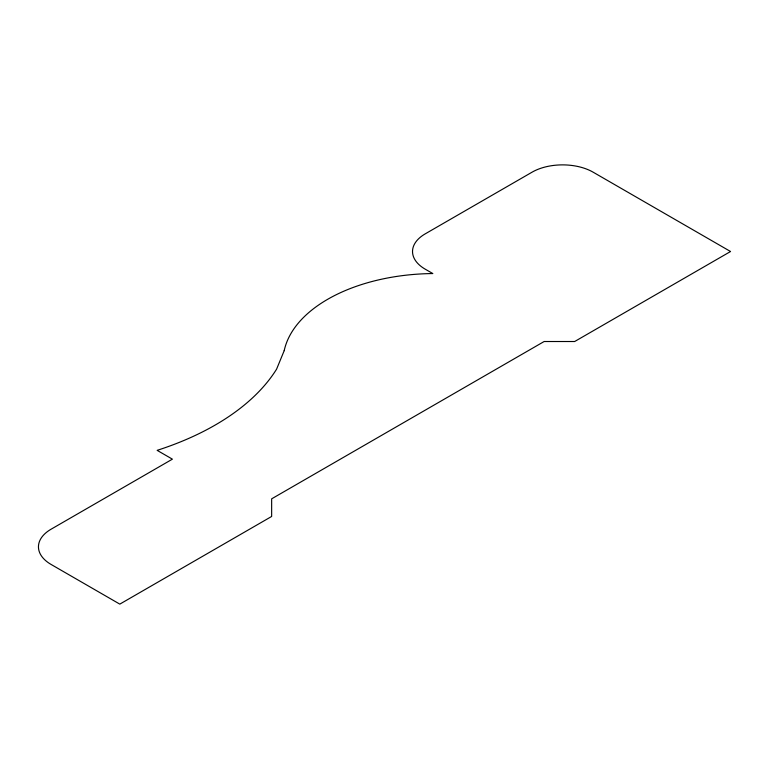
<?xml version="1.0" encoding="UTF-8"?>
<svg xmlns="http://www.w3.org/2000/svg" width="769" height="769" viewBox="0 0 769 769"><rect width="100%" height="100%" fill="white"/><g stroke="black" fill="none" stroke-linecap="round" stroke-linejoin="round"><path stroke-width="1.15" d="M284.203 350.645L276.6 369.13A262.431 151.512 0 0 1 157.136 450.346L172.4 459.16L51.1 529.197A43.189 24.935 0 0 0 51.1 564.456L119.81 604.126L271.649 516.46L271.649 498.831L544.135 341.513L574.674 341.513L730.55 251.511L593.13 172.179A43.189 24.935 0 0 0 532.061 172.179L425.18 233.882A43.189 24.935 0 0 0 425.18 269.15L432.812 273.553A152.358 87.964 0 0 0 284.203 350.645"/></g></svg>
